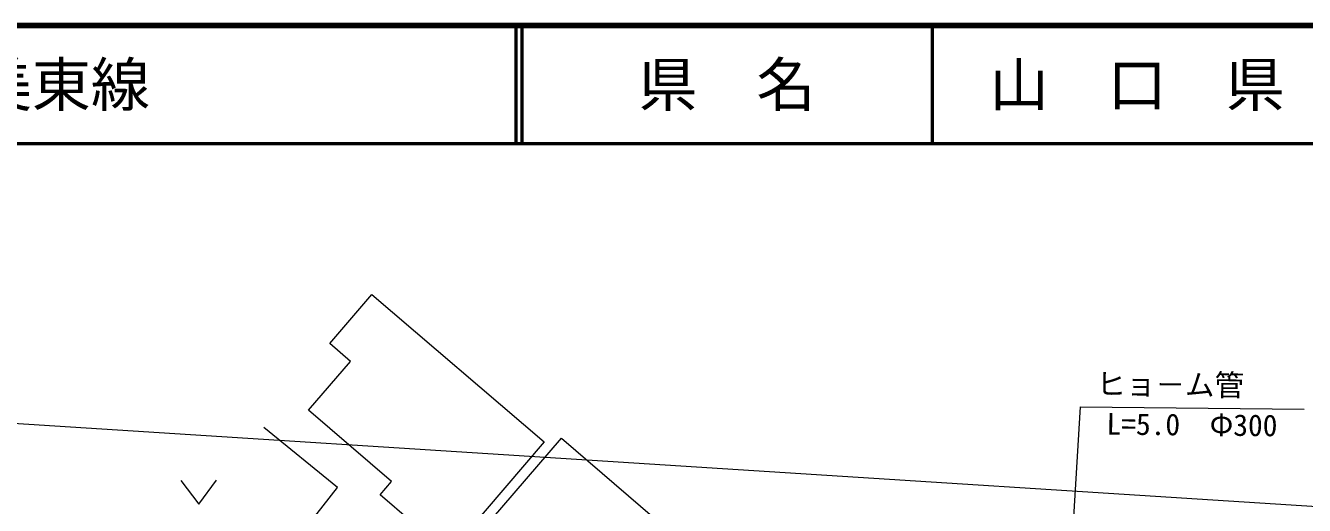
# Model space of a CAD drawing. Units: millimetres, scale not verified. Extents: x 40000 to 680000, y 20000 to 380000.
# Drawn here: x 256207 to 364546, y 339324 to 380000 of the extents above; entities that cross this region are included whole.
import ezdxf
from ezdxf.enums import TextEntityAlignment as Align

# ---------------------------------------------------------------- set-up
doc = ezdxf.new("R2010")
doc.units = ezdxf.units.MM
doc.header["$LTSCALE"] = 1000
for name, color, linetype, lineweight in [('S-BGD', 7, 'Continuous', 13), ('S-TTL', 2, 'Continuous', 140), ('S-TTL-LINE', 7, 'Continuous', 50)]:
    doc.layers.add(name, color=color, linetype=linetype, lineweight=lineweight)
doc.layers.add('S-TTL-TXT', color=7, linetype='Continuous')
doc.styles.add('ＭＳ ゴシック', font='')
doc.styles.get('ＭＳ ゴシック').set_extended_font_data('MS Gothic')

msp = doc.modelspace()

# ---------------------------------------------------------------- linework, layer by layer
at = {"layer": 'S-BGD'}
for p, q in [((281977, 353042), (285547, 357209)), ((285547, 357209), (300145, 344703)), ((283733, 351537), (281977, 353042)), ((280178, 347388), (283733, 351537)), ((534771, 328413), (230044, 347860)), ((287215, 341359), (280178, 347388)), ((345536, 347679), (343084, 306637)), ((345536, 347679), (364535, 347495)), ((300145, 344703), (292887, 336232)), ((293494, 335602), (301599, 345038)), ((301599, 345038), (309528, 338227)), ((269346, 341427), (270880, 339428)), ((270880, 339428), (272369, 341461)), ((286248, 340230), (287215, 341359)), ((288885, 337971), (286248, 340230))]:
    msp.add_line(p, q, dxfattribs=at)
msp.add_lwpolyline([(276043, 332435), (282621, 340847), (276400, 345920)], dxfattribs=at)
at = {"layer": 'S-TTL'}
msp.add_line((680000, 380000), (40000, 380000), dxfattribs=at)
at = {"layer": 'S-TTL-LINE'}
for p, q in [((297750, 380000), (297750, 370000)), ((298250, 380000), (298250, 370000)), ((333000, 380000), (333000, 370000)), ((40000, 370000), (680000, 370000))]:
    msp.add_line(p, q, dxfattribs=at)

# ---------------------------------------------------------------- texts
at = {"layer": 'S-BGD', "style": 'ＭＳ ゴシック'}
msp.add_text('ヒョ－ム管', height=1833, rotation=359.444, dxfattribs=at).set_placement((346916, 348166), align=Align.BOTTOM_LEFT)
msp.add_text('L=5.0\u3000Φ300', height=1833, rotation=359.444, dxfattribs=at).set_placement((355031, 347087), align=Align.TOP_CENTER)
at = {"layer": 'S-TTL-TXT', "style": 'ＭＳ ゴシック'}
msp.add_text('一般県道佐々並美東線', height=3666, dxfattribs=at).set_placement((216734, 375000), align=Align.MIDDLE_LEFT)
for s, p in [('県\u3000名', (315625, 375000)), ('山\u3000口\u3000県', (350375, 375000))]:
    msp.add_text(s, height=3666, dxfattribs=at).set_placement(p, align=Align.MIDDLE_CENTER)

doc.saveas('drawing.dxf')
